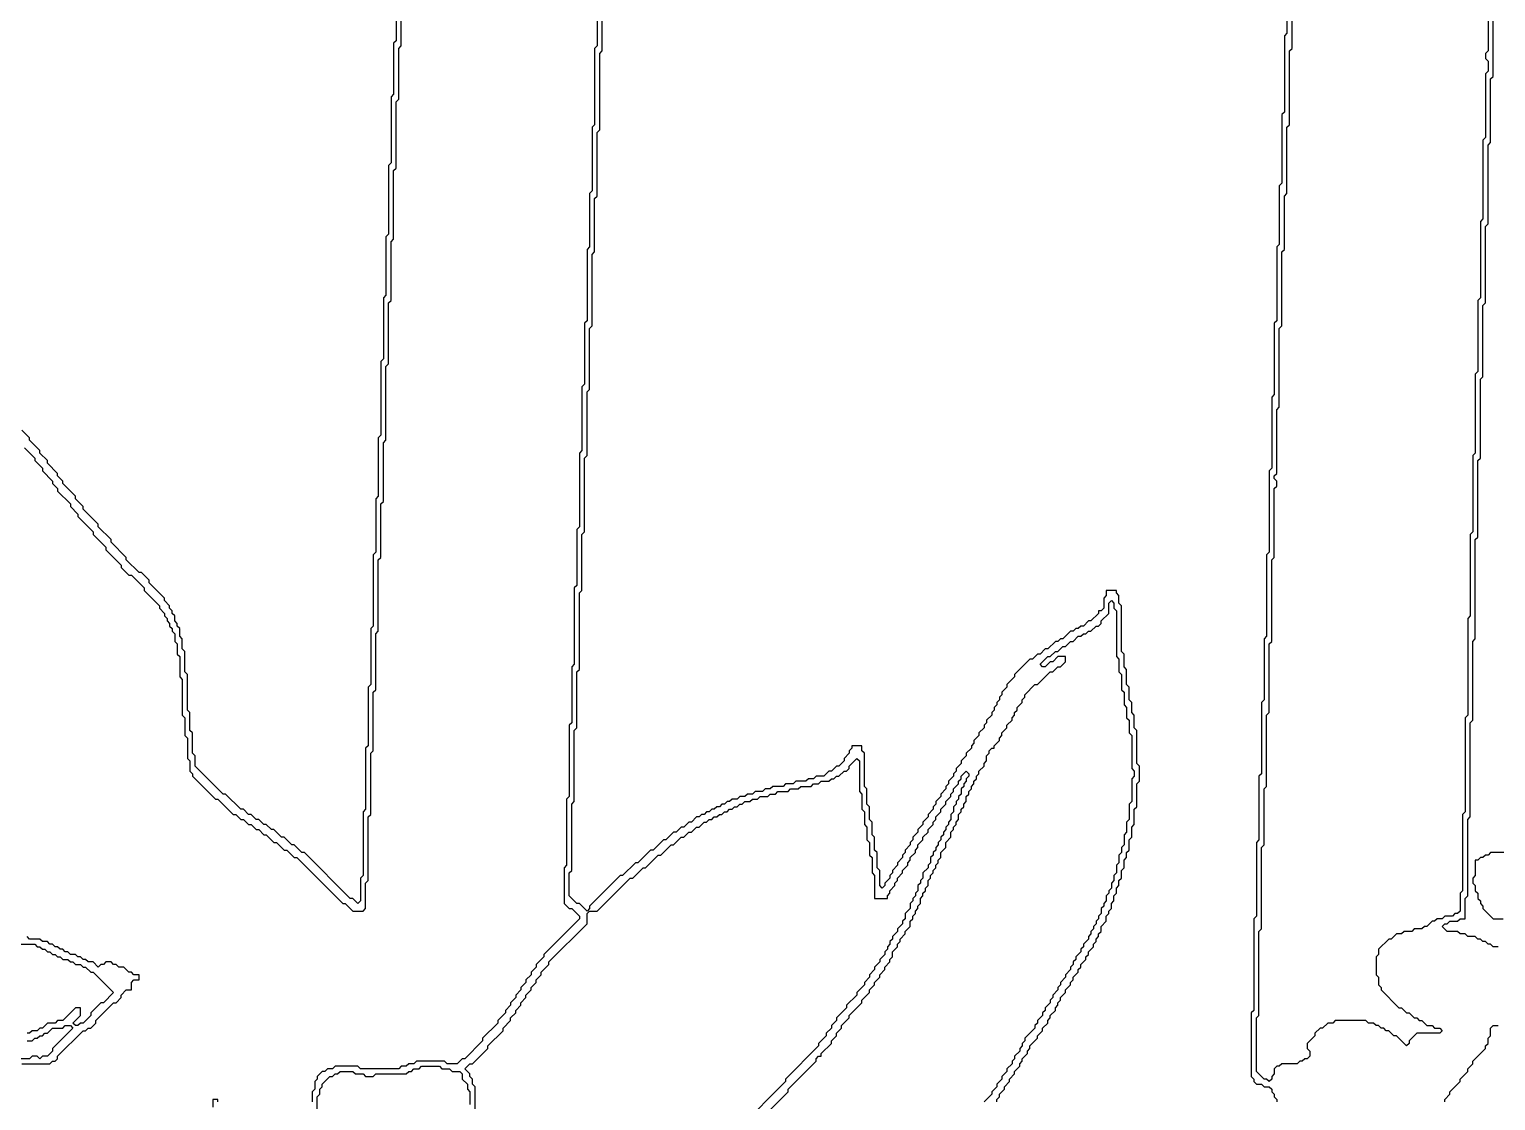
# Model space of a CAD drawing. Header units: metres. Extents: x 0 to 100, y 0 to 129.
# Drawn here: x 70.67 to 85.08, y 26.24 to 36.76 of the extents above; entities that cross this region are included whole.
import ezdxf

# ---------------------------------------------------------------- set-up
doc = ezdxf.new("R2010")
doc.units = ezdxf.units.M

msp = doc.modelspace()

# ---------------------------------------------------------------- linework, layer by layer
for points in [[(83.025, 37.45), (83.025, 36.725), (83, 36.7), (83, 35.95), (82.975, 35.925), (82.975, 35.25), (82.95, 35.225), (82.95, 34.65), (82.925, 34.625), (82.925, 33.9), (82.9, 33.875), (82.9, 33.175), (82.875, 33.15), (82.875, 32.45), (82.85, 32.425), (82.85, 31.625), (82.825, 31.6), (82.825, 30.8), (82.8, 30.775), (82.8, 30.175), (82.775, 30.15), (82.775, 29.45), (82.75, 29.425), (82.75, 28.8), (82.725, 28.775), (82.725, 28.05), (82.7, 28.025), (82.7, 27.125), (82.675, 27.1), (82.675, 26.475), (82.7, 26.45), (82.7, 26.425), (82.725, 26.4), (82.775, 26.4), (82.8, 26.375), (82.85, 26.375), (82.875, 26.35), (82.875, 26.325), (82.9, 26.3), (82.9, 26.275), (82.925, 26.25), (82.925, 26.225)], [(76.25, 37.3), (76.25, 36.6), (76.225, 36.575), (76.225, 35.825), (76.2, 35.8), (76.2, 35.175), (76.175, 35.15), (76.175, 34.625), (76.15, 34.6), (76.15, 33.9), (76.125, 33.875), (76.125, 33.275), (76.1, 33.25), (76.1, 32.625), (76.075, 32.6), (76.075, 31.875), (76.05, 31.85), (76.05, 31.3), (76.025, 31.275), (76.025, 30.525), (76, 30.5), (76, 29.95), (75.975, 29.925), (75.975, 29.225), (75.95, 29.2), (75.95, 28.55), (75.925, 28.525), (75.925, 28.175), (75.975, 28.125), (76, 28.125), (76.075, 28.05), (76.075, 28.025), (75.725, 27.675), (75.725, 27.65), (75.65, 27.575), (75.65, 27.55), (75.6, 27.5), (75.6, 27.475), (75.55, 27.425), (75.55, 27.4), (75.5, 27.35), (75.5, 27.325), (75.45, 27.275), (75.45, 27.25), (75.4, 27.2), (75.4, 27.175), (75.35, 27.125), (75.35, 27.1), (75.275, 27.025), (75.275, 27), (75.125, 26.85), (75.125, 26.825), (74.95, 26.65), (74.925, 26.65), (74.875, 26.6), (74.775, 26.6), (74.75, 26.625), (74.475, 26.625), (74.45, 26.6), (74.4, 26.6), (74.375, 26.575), (74.325, 26.575), (74.3, 26.55), (73.925, 26.55), (73.9, 26.575), (73.675, 26.575), (73.65, 26.55), (73.6, 26.55), (73.575, 26.525), (73.55, 26.525), (73.5, 26.475), (73.5, 26.45), (73.475, 26.425), (73.475, 26.35), (73.45, 26.325), (73.45, 26.225)], [(80.175, 26.225), (80.175, 26.25), (80.2, 26.275), (80.2, 26.3), (80.25, 26.35), (80.25, 26.375), (80.3, 26.425), (80.3, 26.45), (80.35, 26.5), (80.35, 26.525), (80.4, 26.575), (80.4, 26.6), (80.425, 26.625), (80.425, 26.65), (80.475, 26.7), (80.475, 26.725), (80.5, 26.75), (80.5, 26.775), (80.575, 26.85), (80.575, 26.875), (80.625, 26.925), (80.625, 26.95), (80.675, 27), (80.675, 27.025), (80.7, 27.05), (80.7, 27.075), (80.75, 27.125), (80.75, 27.15), (80.775, 27.175), (80.775, 27.2), (80.8, 27.225), (80.8, 27.25), (80.85, 27.3), (80.85, 27.325), (80.9, 27.375), (80.9, 27.4), (80.925, 27.425), (80.925, 27.45), (80.975, 27.5), (80.975, 27.525), (81, 27.55), (81, 27.575), (81.05, 27.625), (81.05, 27.65), (81.075, 27.675), (81.075, 27.7), (81.125, 27.75), (81.125, 27.775), (81.15, 27.8), (81.15, 27.825), (81.175, 27.85), (81.175, 27.875), (81.2, 27.9), (81.2, 27.95), (81.25, 28), (81.25, 28.05), (81.275, 28.075), (81.275, 28.1), (81.3, 28.125), (81.3, 28.175), (81.325, 28.2), (81.325, 28.25), (81.35, 28.275), (81.35, 28.325), (81.375, 28.35), (81.375, 28.4), (81.4, 28.425), (81.4, 28.5), (81.425, 28.525), (81.425, 28.6), (81.45, 28.625), (81.45, 28.675), (81.475, 28.7), (81.475, 28.8), (81.5, 28.825), (81.5, 28.925), (81.525, 28.95), (81.525, 29.1), (81.55, 29.125), (81.55, 29.35), (81.575, 29.375), (81.575, 29.525), (81.55, 29.55), (81.55, 29.875), (81.525, 29.9), (81.525, 30.025), (81.5, 30.05), (81.5, 30.15), (81.475, 30.175), (81.475, 30.3), (81.45, 30.325), (81.45, 30.475), (81.425, 30.5), (81.425, 30.625), (81.4, 30.65), (81.4, 31.1), (81.375, 31.125), (81.375, 31.2), (81.35, 31.225), (81.35, 31.25), (81.25, 31.25), (81.25, 31.2), (81.225, 31.175), (81.225, 31.075), (81.2, 31.05), (81.175, 31.05), (81.175, 31.025), (81.1, 30.95), (81.075, 30.95), (81.025, 30.9), (81, 30.9), (80.975, 30.875), (80.95, 30.875), (80.925, 30.85), (80.9, 30.85), (80.825, 30.775), (80.8, 30.775), (80.775, 30.75), (80.75, 30.75), (80.675, 30.675), (80.65, 30.675), (80.6, 30.625), (80.575, 30.625), (80.525, 30.575), (80.5, 30.575), (80.35, 30.425), (80.35, 30.4), (80.275, 30.325), (80.275, 30.3), (80.225, 30.25), (80.225, 30.225), (80.2, 30.2), (80.2, 30.175), (80.175, 30.15), (80.175, 30.125), (80.15, 30.1), (80.15, 30.075), (80.125, 30.05), (80.125, 30.025), (80.075, 29.975), (80.075, 29.95), (80.05, 29.925), (80.05, 29.9), (80, 29.85), (80, 29.825), (79.95, 29.775), (79.95, 29.75), (79.925, 29.725), (79.925, 29.7), (79.875, 29.65), (79.875, 29.625), (79.825, 29.575), (79.825, 29.55), (79.775, 29.5), (79.775, 29.475), (79.75, 29.45), (79.75, 29.425), (79.7, 29.375), (79.7, 29.35), (79.675, 29.325), (79.675, 29.3), (79.625, 29.25), (79.625, 29.225), (79.575, 29.175), (79.575, 29.15), (79.55, 29.125), (79.55, 29.1), (79.5, 29.05), (79.5, 29.025), (79.45, 28.975), (79.45, 28.95), (79.4, 28.9), (79.4, 28.875), (79.35, 28.825), (79.35, 28.8), (79.325, 28.775), (79.325, 28.75), (79.275, 28.7), (79.275, 28.675), (79.25, 28.65), (79.25, 28.625), (79.2, 28.575), (79.2, 28.55), (79.15, 28.5), (79.15, 28.475), (79.125, 28.45), (79.125, 28.425), (79.075, 28.375), (79.075, 28.35), (79.05, 28.325), (79.025, 28.35), (79.025, 28.5), (79, 28.525), (79, 28.675), (78.975, 28.7), (78.975, 28.825), (78.95, 28.85), (78.95, 28.975), (78.925, 29), (78.925, 29.125), (78.9, 29.15), (78.9, 29.3), (78.875, 29.325), (78.875, 29.65), (78.85, 29.675), (78.85, 29.725), (78.75, 29.725), (78.75, 29.7), (78.725, 29.675), (78.725, 29.65), (78.675, 29.6), (78.675, 29.575), (78.625, 29.525), (78.6, 29.525), (78.55, 29.475), (78.525, 29.475), (78.475, 29.425), (78.4, 29.425), (78.375, 29.4), (78.325, 29.4), (78.3, 29.375), (78.2, 29.375), (78.175, 29.35), (78.1, 29.35), (78.075, 29.325), (77.975, 29.325), (77.95, 29.3), (77.9, 29.3), (77.875, 29.275), (77.8, 29.275), (77.775, 29.25), (77.725, 29.25), (77.7, 29.225), (77.65, 29.225), (77.625, 29.2), (77.575, 29.2), (77.55, 29.175), (77.525, 29.175), (77.5, 29.15), (77.475, 29.15), (77.45, 29.125), (77.425, 29.125), (77.4, 29.1), (77.375, 29.1), (77.35, 29.075), (77.325, 29.075), (77.3, 29.05), (77.275, 29.05), (77.25, 29.025), (77.225, 29.025), (77.175, 28.975), (77.15, 28.975), (77.1, 28.925), (77.075, 28.925), (77.025, 28.875), (77, 28.875), (76.925, 28.8), (76.9, 28.8), (76.8, 28.7), (76.775, 28.7), (76.65, 28.575), (76.625, 28.575), (76.5, 28.45), (76.475, 28.45), (76.175, 28.15), (76.175, 28.125), (76.15, 28.1), (76.075, 28.175), (76.05, 28.175), (75.975, 28.25), (75.975, 28.475), (76, 28.5), (76, 29.15), (76.025, 29.175), (76.025, 29.875), (76.05, 29.9), (76.05, 30.45), (76.075, 30.475), (76.075, 31.225), (76.1, 31.25), (76.1, 31.8), (76.125, 31.825), (76.125, 32.55), (76.15, 32.575), (76.15, 33.2), (76.175, 33.225), (76.175, 33.825), (76.2, 33.85), (76.2, 34.55), (76.225, 34.575), (76.225, 35.1), (76.25, 35.125), (76.25, 35.75), (76.275, 35.775), (76.275, 36.525), (76.3, 36.55), (76.3, 37.25)], [(85, 37.25), (85, 36.55), (84.975, 36.525), (84.975, 36.475), (85, 36.45), (85, 36.35), (84.975, 36.325), (84.975, 35.7), (84.95, 35.675), (84.95, 34.9), (84.925, 34.875), (84.925, 34.125), (84.9, 34.1), (84.9, 33.4), (84.875, 33.375), (84.875, 32.6), (84.85, 32.575), (84.85, 31.825), (84.825, 31.8), (84.825, 31), (84.8, 30.975), (84.8, 30.025), (84.775, 30), (84.775, 29.075), (84.75, 29.05), (84.75, 28.3), (84.725, 28.275), (84.725, 28.1), (84.7, 28.075), (84.675, 28.075), (84.65, 28.05), (84.575, 28.05), (84.55, 28.025), (84.5, 28.025), (84.475, 28), (84.45, 28), (84.4, 27.95), (84.375, 27.95), (84.35, 27.925), (84.275, 27.925), (84.25, 27.9), (84.175, 27.9), (84.15, 27.875), (84.1, 27.875), (84.05, 27.825), (84.025, 27.825), (83.925, 27.725), (83.925, 27.675), (83.9, 27.65), (83.9, 27.475), (83.925, 27.45), (83.925, 27.375), (83.95, 27.35), (83.95, 27.325), (84.125, 27.15), (84.15, 27.15), (84.2, 27.1), (84.225, 27.1), (84.275, 27.05), (84.3, 27.05), (84.325, 27.025), (84.35, 27.025), (84.4, 26.975), (84.45, 26.975), (84.475, 26.95), (84.525, 26.95), (84.55, 26.925), (84.525, 26.9), (84.3, 26.9), (84.225, 26.825), (84.225, 26.8), (84.2, 26.775), (84.1, 26.875), (84.075, 26.875), (84.025, 26.925), (84, 26.925), (83.975, 26.95), (83.95, 26.95), (83.925, 26.975), (83.9, 26.975), (83.875, 27), (83.825, 27), (83.8, 27.025), (83.5, 27.025), (83.475, 27), (83.425, 27), (83.375, 26.95), (83.35, 26.95), (83.3, 26.9), (83.3, 26.875), (83.225, 26.8), (83.225, 26.75), (83.25, 26.725), (83.25, 26.675), (83.225, 26.65), (83.2, 26.65), (83.175, 26.625), (83.15, 26.625), (83.125, 26.6), (82.975, 26.6), (82.95, 26.575), (82.925, 26.575), (82.9, 26.55), (82.9, 26.5), (82.875, 26.475), (82.875, 26.45), (82.85, 26.425), (82.825, 26.45), (82.8, 26.45), (82.725, 26.525), (82.725, 27.05), (82.75, 27.075), (82.75, 27.9), (82.775, 27.925), (82.775, 28.725), (82.8, 28.75), (82.8, 29.3), (82.825, 29.325), (82.825, 30.025), (82.85, 30.05), (82.85, 30.725), (82.875, 30.75), (82.875, 31.55), (82.9, 31.575), (82.9, 32.25), (82.925, 32.275), (82.925, 32.325), (82.9, 32.35), (82.9, 32.375), (82.925, 32.4), (82.925, 33.025), (82.95, 33.05), (82.95, 33.825), (82.975, 33.85), (82.975, 34.575), (83, 34.6), (83, 35.125), (83.025, 35.15), (83.025, 35.8), (83.05, 35.825), (83.05, 36.55), (83.075, 36.575), (83.075, 37.275)], [(85.1, 27.75), (85.05, 27.75), (85.025, 27.775), (85, 27.775), (84.975, 27.8), (84.95, 27.8), (84.925, 27.825), (84.9, 27.825), (84.875, 27.85), (84.8, 27.85), (84.775, 27.875), (84.725, 27.875), (84.7, 27.9), (84.6, 27.9), (84.55, 27.95), (84.575, 27.975), (84.6, 27.975), (84.625, 28), (84.7, 28), (84.725, 28.025), (84.775, 28.025), (84.775, 28.225), (84.8, 28.25), (84.8, 29), (84.825, 29.025), (84.825, 29.95), (84.85, 29.975), (84.85, 30.75), (84.875, 30.775), (84.875, 31.75), (84.9, 31.775), (84.9, 32.525), (84.925, 32.55), (84.925, 33.325), (84.95, 33.35), (84.95, 34.05), (84.975, 34.075), (84.975, 34.825), (85, 34.85), (85, 35.625), (85.025, 35.65), (85.025, 36.275), (85.05, 36.3), (85.05, 37.2)], [(74.275, 37.1), (74.275, 36.65), (74.25, 36.625), (74.25, 36.125), (74.225, 36.1), (74.225, 35.45), (74.2, 35.425), (74.2, 34.75), (74.175, 34.725), (74.175, 34.15), (74.15, 34.125), (74.15, 33.525), (74.125, 33.5), (74.125, 32.775), (74.1, 32.75), (74.1, 32.175), (74.075, 32.15), (74.075, 31.625), (74.05, 31.6), (74.05, 30.9), (74.025, 30.875), (74.025, 30.325), (74, 30.3), (74, 29.725), (73.975, 29.7), (73.975, 29.1), (73.95, 29.075), (73.95, 28.45), (73.925, 28.425), (73.925, 28.2), (73.9, 28.175), (73.85, 28.225), (73.825, 28.225), (73.375, 28.675), (73.35, 28.675), (73.275, 28.75), (73.25, 28.75), (73.175, 28.825), (73.15, 28.825), (73.075, 28.9), (73.05, 28.9), (73, 28.95), (72.975, 28.95), (72.925, 29), (72.9, 29), (72.85, 29.05), (72.825, 29.05), (72.775, 29.1), (72.75, 29.1), (72.6, 29.25), (72.575, 29.25), (72.3, 29.525), (72.3, 29.625), (72.275, 29.65), (72.275, 29.85), (72.25, 29.875), (72.25, 30.05), (72.225, 30.075), (72.225, 30.425), (72.2, 30.45), (72.2, 30.65), (72.175, 30.675), (72.175, 30.775), (72.15, 30.8), (72.15, 30.875), (72.125, 30.9), (72.125, 30.925), (72.1, 30.95), (72.1, 31), (72.075, 31.025), (72.075, 31.05), (72.05, 31.075), (72.05, 31.1), (72, 31.15), (72, 31.175), (71.85, 31.325), (71.85, 31.35), (71.775, 31.425), (71.75, 31.425), (71.625, 31.55), (71.625, 31.575), (71.475, 31.725), (71.475, 31.75), (71.35, 31.875), (71.35, 31.9), (71.2, 32.05), (71.2, 32.075), (71.125, 32.15), (71.125, 32.175), (71, 32.3), (71, 32.325), (70.95, 32.375), (70.95, 32.4), (70.85, 32.5), (70.85, 32.525), (70.775, 32.6), (70.775, 32.625), (70.675, 32.725), (70.675, 32.75), (70.6, 32.825)], [(70.625, 32.65), (70.725, 32.55), (70.725, 32.525), (70.8, 32.45), (70.8, 32.425), (70.9, 32.325), (70.9, 32.3), (70.95, 32.25), (70.95, 32.225), (71.075, 32.1), (71.075, 32.075), (71.15, 32), (71.15, 31.975), (71.3, 31.825), (71.3, 31.8), (71.425, 31.675), (71.425, 31.65), (71.575, 31.5), (71.575, 31.475), (71.65, 31.4), (71.675, 31.4), (71.8, 31.275), (71.8, 31.25), (71.95, 31.1), (71.95, 31.075), (72, 31.025), (72, 31), (72.025, 30.975), (72.025, 30.95), (72.05, 30.925), (72.05, 30.9), (72.075, 30.875), (72.075, 30.85), (72.1, 30.825), (72.1, 30.75), (72.125, 30.725), (72.125, 30.625), (72.15, 30.6), (72.15, 30.4), (72.175, 30.375), (72.175, 30.025), (72.2, 30), (72.2, 29.825), (72.225, 29.8), (72.225, 29.6), (72.25, 29.575), (72.25, 29.475), (72.275, 29.45), (72.275, 29.425), (72.5, 29.2), (72.525, 29.2), (72.675, 29.05), (72.7, 29.05), (72.75, 29), (72.775, 29), (72.825, 28.95), (72.85, 28.95), (72.9, 28.9), (72.925, 28.9), (72.975, 28.85), (73, 28.85), (73.075, 28.775), (73.1, 28.775), (73.175, 28.7), (73.2, 28.7), (73.275, 28.625), (73.3, 28.625), (73.75, 28.175), (73.775, 28.175), (73.85, 28.1), (73.95, 28.1), (73.975, 28.125), (73.975, 28.375), (74, 28.4), (74, 29.025), (74.025, 29.05), (74.025, 29.65), (74.05, 29.675), (74.05, 30.25), (74.075, 30.275), (74.075, 30.825), (74.1, 30.85), (74.1, 31.55), (74.125, 31.575), (74.125, 32.1), (74.15, 32.125), (74.15, 32.7), (74.175, 32.725), (74.175, 33.45), (74.2, 33.475), (74.2, 34.075), (74.225, 34.1), (74.225, 34.675), (74.25, 34.7), (74.25, 35.375), (74.275, 35.4), (74.275, 36.05), (74.3, 36.075), (74.3, 36.575), (74.325, 36.6), (74.325, 37.05)], [(77.7, 25.9), (78.125, 26.325), (78.125, 26.35), (78.4, 26.625), (78.4, 26.65), (78.425, 26.675), (78.45, 26.675), (78.45, 26.7), (78.55, 26.8), (78.55, 26.825), (78.6, 26.875), (78.6, 26.9), (78.65, 26.95), (78.65, 26.975), (78.725, 27.05), (78.725, 27.075), (78.85, 27.2), (78.85, 27.225), (78.925, 27.3), (78.925, 27.325), (78.975, 27.375), (78.975, 27.4), (79.025, 27.45), (79.025, 27.475), (79.075, 27.525), (79.075, 27.55), (79.125, 27.6), (79.125, 27.625), (79.15, 27.65), (79.15, 27.7), (79.2, 27.75), (79.2, 27.775), (79.225, 27.8), (79.225, 27.825), (79.275, 27.875), (79.275, 27.9), (79.325, 27.95), (79.325, 28), (79.35, 28.025), (79.35, 28.05), (79.375, 28.075), (79.375, 28.1), (79.4, 28.125), (79.4, 28.15), (79.425, 28.175), (79.425, 28.225), (79.45, 28.25), (79.45, 28.275), (79.475, 28.3), (79.475, 28.325), (79.5, 28.35), (79.5, 28.4), (79.525, 28.425), (79.525, 28.45), (79.55, 28.475), (79.55, 28.5), (79.575, 28.525), (79.575, 28.55), (79.6, 28.575), (79.6, 28.6), (79.625, 28.625), (79.625, 28.675), (79.675, 28.725), (79.675, 28.775), (79.725, 28.825), (79.725, 28.875), (79.75, 28.9), (79.75, 28.925), (79.775, 28.95), (79.775, 28.975), (79.8, 29), (79.8, 29.05), (79.825, 29.075), (79.825, 29.1), (79.85, 29.125), (79.85, 29.15), (79.875, 29.175), (79.875, 29.225), (79.9, 29.25), (79.9, 29.275), (79.925, 29.3), (79.925, 29.325), (79.95, 29.35), (79.95, 29.375), (79.975, 29.4), (79.975, 29.425), (80, 29.45), (80, 29.475), (80.05, 29.525), (80.05, 29.55), (80.075, 29.575), (80.075, 29.625), (80.1, 29.65), (80.1, 29.675), (80.125, 29.7), (80.15, 29.7), (80.15, 29.725), (80.2, 29.775), (80.2, 29.8), (80.225, 29.825), (80.225, 29.85), (80.275, 29.9), (80.275, 29.925), (80.325, 29.975), (80.325, 30), (80.35, 30.025), (80.35, 30.05), (80.375, 30.075), (80.375, 30.1), (80.425, 30.15), (80.425, 30.175), (80.45, 30.2), (80.45, 30.225), (80.55, 30.325), (80.575, 30.325), (80.7, 30.45), (80.725, 30.45), (80.775, 30.5), (80.8, 30.5), (80.85, 30.55), (80.85, 30.6), (80.775, 30.6), (80.725, 30.55), (80.7, 30.55), (80.65, 30.5), (80.625, 30.5), (80.6, 30.525), (80.675, 30.6), (80.7, 30.6), (80.75, 30.65), (80.775, 30.65), (80.825, 30.7), (80.85, 30.7), (80.9, 30.75), (80.925, 30.75), (80.975, 30.8), (81, 30.8), (81.025, 30.825), (81.05, 30.825), (81.075, 30.85), (81.1, 30.85), (81.15, 30.9), (81.175, 30.9), (81.2, 30.925), (81.2, 30.95), (81.275, 31.025), (81.275, 31.125), (81.3, 31.15), (81.325, 31.125), (81.325, 31.075), (81.35, 31.05), (81.35, 30.6), (81.375, 30.575), (81.375, 30.45), (81.4, 30.425), (81.4, 30.275), (81.425, 30.25), (81.425, 30.125), (81.45, 30.1), (81.45, 30), (81.475, 29.975), (81.475, 29.85), (81.5, 29.825), (81.5, 29.5), (81.525, 29.475), (81.525, 29.425), (81.5, 29.4), (81.5, 29.175), (81.475, 29.15), (81.475, 29), (81.45, 28.975), (81.45, 28.875), (81.425, 28.85), (81.425, 28.75), (81.4, 28.725), (81.4, 28.675), (81.375, 28.65), (81.375, 28.575), (81.35, 28.55), (81.35, 28.475), (81.325, 28.45), (81.325, 28.4), (81.3, 28.375), (81.3, 28.325), (81.275, 28.3), (81.275, 28.275), (81.25, 28.25), (81.25, 28.2), (81.225, 28.175), (81.225, 28.15), (81.2, 28.125), (81.2, 28.075), (81.175, 28.05), (81.175, 28.025), (81.15, 28), (81.15, 27.975), (81.125, 27.95), (81.125, 27.925), (81.1, 27.9), (81.1, 27.875), (81.075, 27.85), (81.075, 27.825), (81.025, 27.775), (81.025, 27.75), (81, 27.725), (81, 27.7), (80.95, 27.65), (80.95, 27.625), (80.925, 27.6), (80.925, 27.575), (80.9, 27.55), (80.9, 27.525), (80.85, 27.475), (80.85, 27.45), (80.8, 27.4), (80.8, 27.375), (80.775, 27.35), (80.775, 27.325), (80.725, 27.275), (80.725, 27.25), (80.7, 27.225), (80.7, 27.2), (80.65, 27.15), (80.65, 27.125), (80.625, 27.1), (80.625, 27.075), (80.575, 27.025), (80.575, 27), (80.55, 26.975), (80.55, 26.95), (80.45, 26.85), (80.45, 26.825), (80.425, 26.8), (80.425, 26.775), (80.4, 26.75), (80.4, 26.725), (80.35, 26.675), (80.35, 26.65), (80.325, 26.625), (80.325, 26.6), (80.275, 26.55), (80.275, 26.525), (80.225, 26.475), (80.225, 26.45), (80.175, 26.4), (80.175, 26.375), (80.125, 26.325), (80.125, 26.3), (80.05, 26.225)], [(75.05, 26.15), (75.05, 26.375), (75.025, 26.4), (75.025, 26.45), (75, 26.475), (75, 26.5), (74.95, 26.55), (75, 26.6), (75.025, 26.6), (75.175, 26.75), (75.175, 26.775), (75.325, 26.925), (75.325, 26.95), (75.4, 27.025), (75.4, 27.05), (75.45, 27.1), (75.45, 27.125), (75.5, 27.175), (75.5, 27.2), (75.55, 27.25), (75.55, 27.275), (75.6, 27.325), (75.6, 27.35), (75.65, 27.4), (75.65, 27.425), (75.7, 27.475), (75.7, 27.5), (75.775, 27.575), (75.775, 27.6), (76.15, 27.975), (76.15, 28.075), (76.175, 28.1), (76.25, 28.1), (76.575, 28.425), (76.6, 28.425), (76.7, 28.525), (76.725, 28.525), (76.85, 28.65), (76.875, 28.65), (76.975, 28.75), (77, 28.75), (77.075, 28.825), (77.1, 28.825), (77.15, 28.875), (77.175, 28.875), (77.225, 28.925), (77.25, 28.925), (77.3, 28.975), (77.325, 28.975), (77.35, 29), (77.375, 29), (77.4, 29.025), (77.425, 29.025), (77.45, 29.05), (77.475, 29.05), (77.5, 29.075), (77.525, 29.075), (77.55, 29.1), (77.575, 29.1), (77.6, 29.125), (77.625, 29.125), (77.65, 29.15), (77.675, 29.15), (77.7, 29.175), (77.75, 29.175), (77.775, 29.2), (77.825, 29.2), (77.85, 29.225), (77.925, 29.225), (77.95, 29.25), (78, 29.25), (78.025, 29.275), (78.125, 29.275), (78.15, 29.3), (78.225, 29.3), (78.25, 29.325), (78.35, 29.325), (78.375, 29.35), (78.425, 29.35), (78.45, 29.375), (78.525, 29.375), (78.55, 29.4), (78.575, 29.4), (78.6, 29.425), (78.625, 29.425), (78.675, 29.475), (78.7, 29.475), (78.725, 29.5), (78.725, 29.525), (78.8, 29.6), (78.825, 29.575), (78.825, 29.275), (78.85, 29.25), (78.85, 29.1), (78.875, 29.075), (78.875, 28.95), (78.9, 28.925), (78.9, 28.8), (78.925, 28.775), (78.925, 28.65), (78.95, 28.625), (78.95, 28.475), (78.975, 28.45), (78.975, 28.225), (79.1, 28.225), (79.1, 28.25), (79.125, 28.275), (79.125, 28.3), (79.175, 28.35), (79.175, 28.375), (79.2, 28.4), (79.2, 28.425), (79.25, 28.475), (79.25, 28.5), (79.3, 28.55), (79.3, 28.575), (79.325, 28.6), (79.325, 28.625), (79.375, 28.675), (79.375, 28.7), (79.4, 28.725), (79.4, 28.75), (79.45, 28.8), (79.45, 28.825), (79.5, 28.875), (79.5, 28.9), (79.55, 28.95), (79.55, 28.975), (79.575, 29), (79.575, 29.025), (79.625, 29.075), (79.625, 29.1), (79.675, 29.15), (79.675, 29.175), (79.725, 29.225), (79.725, 29.25), (79.75, 29.275), (79.75, 29.3), (79.8, 29.35), (79.8, 29.375), (79.825, 29.4), (79.825, 29.425), (79.875, 29.475), (79.9, 29.45), (79.9, 29.425), (79.875, 29.4), (79.875, 29.375), (79.85, 29.35), (79.85, 29.325), (79.825, 29.3), (79.825, 29.25), (79.8, 29.225), (79.8, 29.2), (79.775, 29.175), (79.775, 29.15), (79.75, 29.125), (79.75, 29.075), (79.725, 29.05), (79.725, 29), (79.7, 28.975), (79.7, 28.95), (79.675, 28.925), (79.675, 28.9), (79.65, 28.875), (79.65, 28.85), (79.625, 28.825), (79.625, 28.8), (79.6, 28.775), (79.6, 28.75), (79.575, 28.725), (79.575, 28.7), (79.55, 28.675), (79.55, 28.65), (79.525, 28.625), (79.525, 28.575), (79.5, 28.55), (79.5, 28.525), (79.45, 28.475), (79.45, 28.425), (79.425, 28.4), (79.425, 28.375), (79.4, 28.35), (79.4, 28.3), (79.375, 28.275), (79.375, 28.25), (79.35, 28.225), (79.35, 28.2), (79.325, 28.175), (79.325, 28.125), (79.275, 28.075), (79.275, 28.025), (79.25, 28), (79.25, 27.975), (79.2, 27.925), (79.2, 27.9), (79.15, 27.85), (79.15, 27.825), (79.125, 27.8), (79.125, 27.775), (79.1, 27.75), (79.1, 27.725), (79.075, 27.7), (79.075, 27.675), (79.025, 27.625), (79.025, 27.6), (78.975, 27.55), (78.975, 27.525), (78.925, 27.475), (78.925, 27.45), (78.875, 27.4), (78.875, 27.375), (78.8, 27.3), (78.8, 27.275), (78.7, 27.175), (78.7, 27.15), (78.6, 27.05), (78.6, 27.025), (78.55, 26.975), (78.55, 26.95), (78.5, 26.9), (78.5, 26.875), (78.425, 26.8), (78.425, 26.775), (78.1, 26.45), (78.1, 26.425), (77.65, 25.975)], [(85.275, 28.675), (85.025, 28.675), (85, 28.65), (84.975, 28.65), (84.95, 28.625), (84.925, 28.625), (84.9, 28.6), (84.875, 28.6), (84.875, 28.45), (84.85, 28.425), (84.85, 28.375), (84.875, 28.35), (84.875, 28.3), (84.9, 28.275), (84.9, 28.225), (84.925, 28.2), (84.925, 28.175), (84.95, 28.15), (84.95, 28.125), (85.05, 28.025), (85.15, 28.025)], [(70.6, 26.6), (70.875, 26.6), (70.9, 26.625), (70.925, 26.625), (70.95, 26.65), (70.95, 26.675), (71.2, 26.925), (71.225, 26.925), (71.25, 26.95), (71.275, 26.95), (71.325, 27), (71.325, 27.025), (71.5, 27.2), (71.525, 27.2), (71.575, 27.25), (71.575, 27.275), (71.625, 27.325), (71.675, 27.325), (71.675, 27.4), (71.7, 27.425), (71.75, 27.425), (71.75, 27.475), (71.7, 27.475), (71.675, 27.5), (71.65, 27.5), (71.6, 27.55), (71.55, 27.55), (71.525, 27.575), (71.5, 27.575), (71.475, 27.6), (71.425, 27.6), (71.4, 27.575), (71.375, 27.575), (71.35, 27.55), (71.3, 27.6), (71.25, 27.6), (71.225, 27.625), (71.2, 27.625), (71.175, 27.65), (71.15, 27.65), (71.125, 27.675), (71.075, 27.675), (71.05, 27.7), (71.025, 27.7), (71, 27.725), (70.975, 27.725), (70.95, 27.75), (70.925, 27.75), (70.9, 27.775), (70.875, 27.775), (70.85, 27.8), (70.8, 27.8), (70.775, 27.825), (70.675, 27.825), (70.65, 27.85)], [(70.55, 27.775), (70.725, 27.775), (70.75, 27.75), (70.775, 27.75), (70.8, 27.725), (70.825, 27.725), (70.85, 27.7), (70.875, 27.7), (70.9, 27.675), (70.925, 27.675), (70.95, 27.65), (70.975, 27.65), (71, 27.625), (71.05, 27.625), (71.075, 27.6), (71.1, 27.6), (71.125, 27.575), (71.175, 27.575), (71.2, 27.55), (71.225, 27.55), (71.275, 27.5), (71.3, 27.5), (71.5, 27.3), (71.4, 27.2), (71.375, 27.2), (71.275, 27.1), (71.275, 27.075), (71.2, 27), (71.175, 27), (71.15, 26.975), (71.125, 26.975), (71.1, 27), (71.175, 27.075), (71.175, 27.15), (71.125, 27.15), (71, 27.025), (70.95, 27.025), (70.925, 27), (70.85, 27), (70.8, 26.95), (70.775, 26.95), (70.75, 26.925), (70.7, 26.925), (70.675, 26.9), (70.65, 26.9)], [(70.65, 26.825), (70.7, 26.825), (70.725, 26.85), (70.75, 26.85), (70.775, 26.875), (70.8, 26.875), (70.825, 26.9), (70.85, 26.9), (70.9, 26.95), (71, 26.95), (71.025, 26.975), (71.075, 26.975), (71.1, 26.95), (70.9, 26.75), (70.9, 26.725), (70.85, 26.675), (70.8, 26.675), (70.775, 26.65), (70.75, 26.675), (70.7, 26.675), (70.675, 26.65), (70.55, 26.65)], [(84.575, 26.225), (84.575, 26.25), (84.625, 26.3), (84.625, 26.325), (84.725, 26.425), (84.725, 26.45), (84.8, 26.525), (84.8, 26.55), (84.85, 26.6), (84.85, 26.625), (84.975, 26.75), (84.975, 26.775), (85, 26.8), (85, 26.85), (85.025, 26.875), (85.025, 26.95), (85.05, 26.975), (85.1, 26.975)], [(73.5, 26.15), (73.5, 26.275), (73.525, 26.3), (73.525, 26.35), (73.55, 26.375), (73.55, 26.4), (73.625, 26.475), (73.65, 26.475), (73.675, 26.5), (73.7, 26.5), (73.725, 26.525), (73.85, 26.525), (73.875, 26.5), (73.95, 26.5), (73.975, 26.475), (74.05, 26.475), (74.075, 26.5), (74.375, 26.5), (74.4, 26.525), (74.425, 26.525), (74.45, 26.55), (74.5, 26.55), (74.525, 26.575), (74.7, 26.575), (74.725, 26.55), (74.8, 26.55), (74.825, 26.525), (74.9, 26.525), (74.925, 26.5), (74.925, 26.45), (74.975, 26.4), (74.975, 26.35), (75, 26.325), (75, 26.2)], [(72.525, 26.225), (72.525, 26.25), (72.475, 26.25), (72.475, 26.175)]]:
    msp.add_lwpolyline(points)

doc.saveas('drawing.dxf')
